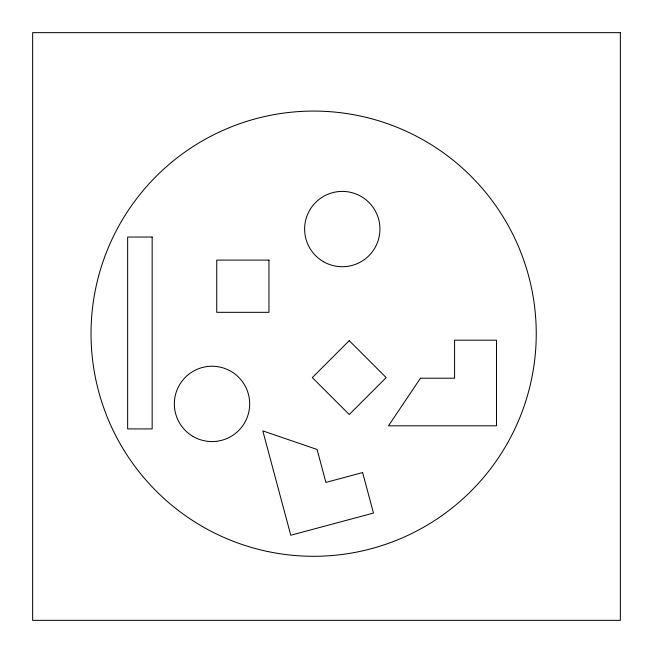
<?xml version="1.0" encoding="UTF-8"?>
<svg xmlns="http://www.w3.org/2000/svg" width="653" height="653" viewBox="0 0 653 653"><rect width="100%" height="100%" fill="white"/><g stroke="black" fill="none" stroke-linecap="round" stroke-linejoin="round"><path stroke-width="0.98" d="M420.467 378.209L388.486 425.821L496.5 425.821L496.5 340.189L454.578 340.189L454.578 378.209L420.467 378.209M349.241 340.662L312.314 377.589L349.241 414.524L386.176 377.589L349.241 340.662M362.627 472.568L325.904 482.412L317.072 449.46L262.808 430.898L290.765 535.231L373.475 513.07L362.627 472.568M620.35 32.65L32.65 32.65L32.65 620.35L620.35 620.35L620.35 32.65M152.165 237.047L127.645 237.047L127.645 428.915L152.165 428.915L152.165 237.047M268.963 260.09L216.731 260.09L216.731 312.322L268.963 312.322L268.963 260.09M193.182 436.522A37.662 37.662 0 0 0 249.683 403.905A37.662 37.662 0 0 0 193.182 371.288A37.662 37.662 0 0 0 193.182 436.522M323.455 261.682A37.662 37.662 0 0 0 379.948 229.064A37.662 37.662 0 0 0 323.455 196.447A37.662 37.662 0 0 0 323.455 261.682M202.332 526.473A222.608 222.608 0 0 0 536.244 333.691A222.608 222.608 0 0 0 202.332 140.901A222.608 222.608 0 0 0 202.332 526.473"/></g></svg>
